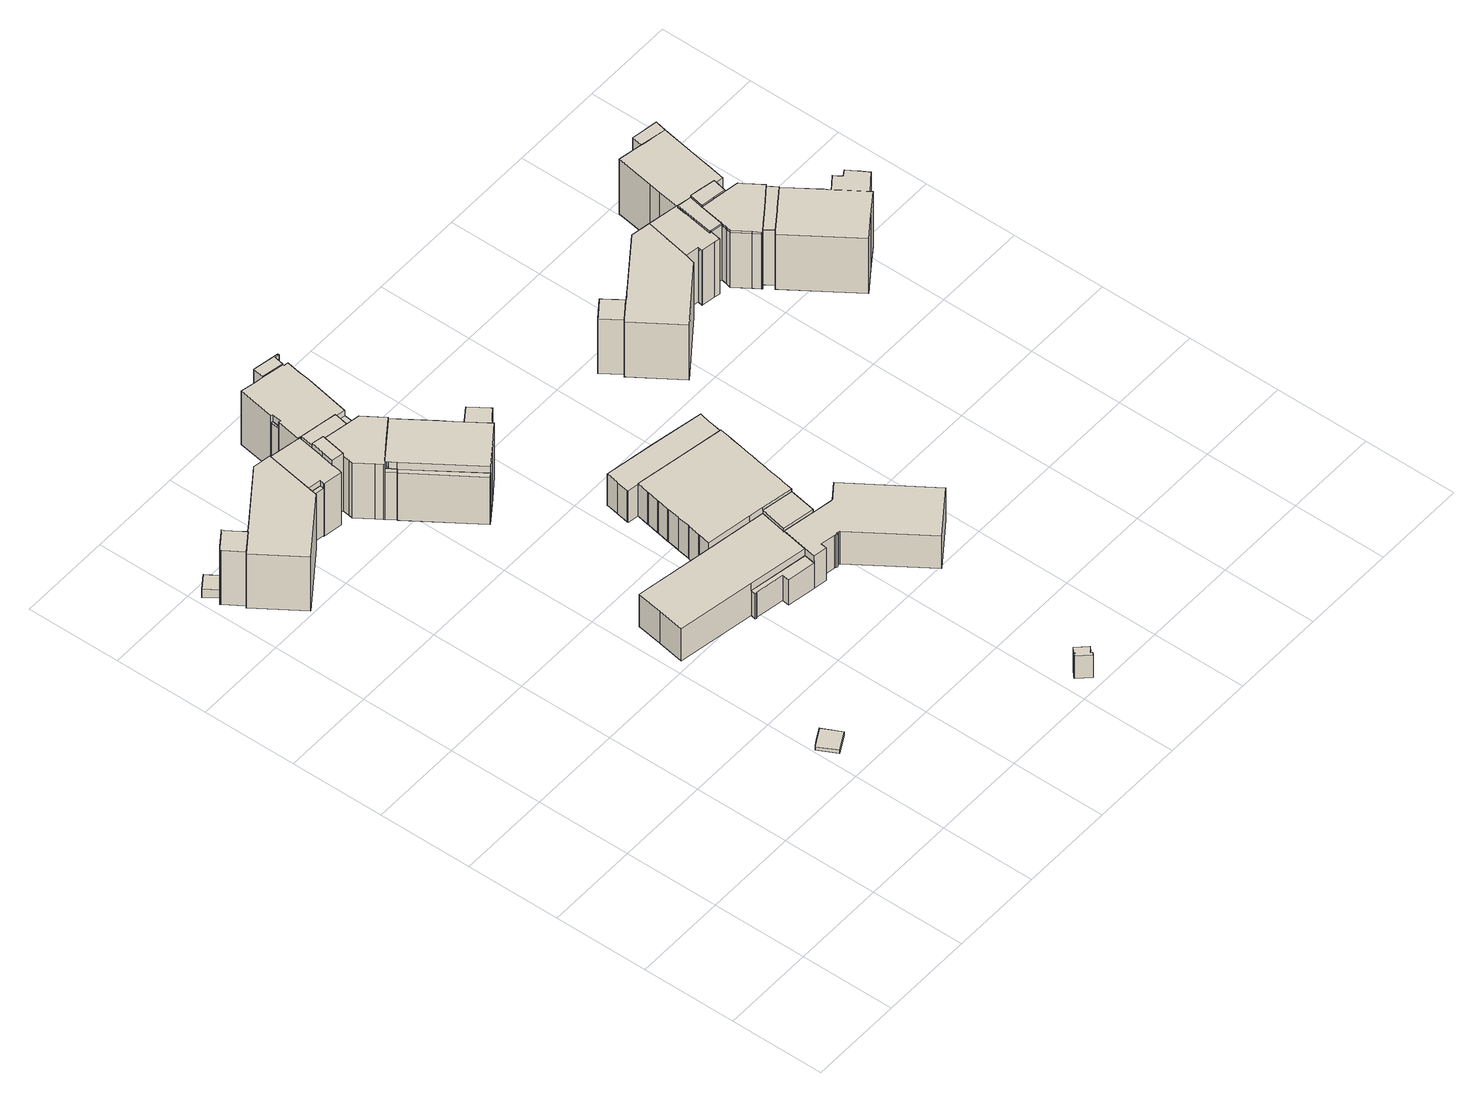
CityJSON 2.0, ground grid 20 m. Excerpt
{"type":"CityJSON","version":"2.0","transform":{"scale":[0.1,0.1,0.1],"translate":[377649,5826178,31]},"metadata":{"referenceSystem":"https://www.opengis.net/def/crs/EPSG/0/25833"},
"CityObjects":{
"building1":{"type":"Building","attributes":{"Gemeindeschluessel":"11000005","BezugspunktDach":"2200","function":"31001_2512","measuredHeight":0.909,"storeysAboveGround":1},"address":[{"country":"Germany","locality":"Berlin","thoroughfareNumber":"26 (59)","thoroughfareName":"Schönwalder Allee"}],"geometry":[{"type":"Solid","lod":"1","boundaries":[[[[0,1,2,3,4,5]],[[6,7,8,9,10,11]],[[6,11,5,4]],[[7,6,4,3]],[[8,7,3,2]],[[9,8,2,1]],[[10,9,1,0]],[[11,10,0,5]]]]}]},
"building2":{"type":"Building","attributes":{"name":"Barbara-von- Haeften-Haus","Gemeindeschluessel":"11000005","function":"31001_3040"},"address":[{"country":"Germany","locality":"Berlin","thoroughfareNumber":"26 (112)","thoroughfareName":"Schönwalder Allee"}],"children":["building2-1","building2-2","building2-3","building2-4","building2-5","building2-6","building2-7","building2-8","building2-9","building2-10","building2-11","building2-12","building2-13","building2-14","building2-15","building2-16","building2-17"]},
"building2-1":{"type":"BuildingPart","attributes":{"BezugspunktDach":"2200","measuredHeight":14.08,"storeysAboveGround":4},"parents":["building2"],"geometry":[{"type":"MultiSurface","lod":"1","boundaries":[[[12,13,14,15,16,17,18,19,20,21,22,23]],[[24,25,26,27,28,29,30,31,32,33,34,35]],[[24,35,23,22]],[[26,25,21,20]],[[27,26,20,19]],[[28,27,19,18]],[[29,28,18,17]],[[36,37,38,29,17,16]],[[39,40,41,16,15]],[[31,30,42,43]],[[32,31,15,14]],[[33,32,14,13]],[[34,33,13,12]],[[35,34,12,23]],[[24,22,21,25,44]],[[30,45,37,36]],[[45,29,38,37]],[[43,42,41,40,39]]]}]},
"building2-2":{"type":"BuildingPart","attributes":{"BezugspunktDach":"2200","measuredHeight":12.23,"storeysAboveGround":4},"parents":["building2"],"geometry":[{"type":"Solid","lod":"1","boundaries":[[[[46,47,48,49,50]],[[51,52,53,54,55]],[[53,52,48,47]],[[54,53,47,46]],[[55,54,46,50]],[[51,55,50,49]],[[49,48,52,51]]]]}]},
"building2-3":{"type":"BuildingPart","attributes":{"BezugspunktDach":"2200","measuredHeight":15.98,"storeysAboveGround":4},"parents":["building2"],"geometry":[{"type":"MultiSurface","lod":"1","boundaries":[[[56,57,58,59,60,61,62,63,64,65,66]],[[67,68,69,70,71,72,73,74,52,51,75]],[[69,68,64,63]],[[70,69,63,62]],[[71,70,62,61]],[[72,71,61,60]],[[73,72,60,59]],[[74,73,59,58]],[[52,74,58,57]],[[51,49,48,57,56]],[[67,75,66,65]],[[68,67,65,64,76]],[[48,49,51,52]],[[51,77,78,75]]]}]},
"building2-4":{"type":"BuildingPart","attributes":{"BezugspunktDach":"2200","measuredHeight":14.41,"storeysAboveGround":4},"parents":["building2"],"geometry":[{"type":"MultiSurface","lod":"1","boundaries":[[[79,80,81,82,83,84,85,86,87,88,89]],[[90,91,92,93,94,68,75,95,96,97,98]],[[90,98,89,88]],[[91,90,88,87]],[[94,93,85,84]],[[68,94,84,83]],[[66,65,64,68,83,82]],[[99,100,78,75,82,81]],[[96,95,81,80]],[[97,96,80,79]],[[98,97,79,89]],[[101,102,86,92,103]],[[91,87,102,101]],[[104,93,105,106,85]],[[107,92,86,106,105]],[[75,108,67,65,66]],[[67,109,68,64,65]],[[95,75,78,100,99]]]}]},
"building2-5":{"type":"BuildingPart","attributes":{"BezugspunktDach":"2200","measuredHeight":15.87,"storeysAboveGround":4},"parents":["building2"],"geometry":[{"type":"MultiSurface","lod":"1","boundaries":[[[110,111,112,113,114,115]],[[116,117,92,101,91,118]],[[119,120,115,114]],[[121,122,119,116,114,113]],[[86,123,113,112]],[[102,86,112,111]],[[91,101,111,110],[91,87,102,101]],[[118,91,110,115]],[[116,118,120,119]],[[117,124,122,121]],[[124,125,116,119,122]],[[92,117,123,86]],[[101,92,86,102]],[[102,87,91,101]]]}]},
"building2-6":{"type":"BuildingPart","attributes":{"BezugspunktDach":"2200","measuredHeight":15.93,"storeysAboveGround":4},"parents":["building2"],"geometry":[{"type":"MultiSurface","lod":"1","boundaries":[[[106,85,126,127,128,123]],[[129,130,131,93,105,117]],[[132,121,117,123,128]],[[133,134,129,128,127]],[[135,136,137,138,130,127,126]],[[93,131,126,85]],[[86,106,105,106,86,92]],[[129,117,121,132]],[[130,129,134,133]],[[131,138,137,136,135]],[[105,93,85,106]],[[139,117,92,86,123]]]}]},
"building2-7":{"type":"BuildingPart","attributes":{"BezugspunktDach":"2200","measuredHeight":15.96,"storeysAboveGround":4},"parents":["building2"],"geometry":[{"type":"MultiSurface","lod":"1","boundaries":[[[140,134,136,135,141,142,143,144,145,146,147,148,149,150,151,152,153,154,155,156,157,158]],[[159,160,161,162,163,164,165,166,167,168,169,170,171,172,173,174,175,131,137,129,176,177]],[[159,177,158,157]],[[160,159,157,156]],[[178,179,156,155]],[[161,160,180,181]],[[162,161,155,154],[181,182,183,178]],[[163,162,184,182,185,186,183,154,153]],[[164,163,153,152]],[[165,164,152,151]],[[166,165,151,150]],[[167,166,150,149]],[[170,169,187,188,189,190,147,146]],[[191,189,146,145]],[[171,170,188,192]],[[172,171,145,144]],[[173,172,144,143]],[[174,173,143,142]],[[175,174,142,141]],[[131,175,141,135]],[[176,193,132,134,140]],[[194,193,176,140,158]],[[181,180,179,178]],[[183,182,181,178]],[[183,186,185,182,184]],[[168,167,149,148]],[[147,169,168,148]],[[190,189,188,187]],[[192,188,189,191]],[[137,131,135,136]],[[195,130,133,134,129]],[[137,136,133,196,130]],[[129,132,193,176]],[[177,176,193,194]]]}]},
"building2-8":{"type":"BuildingPart","attributes":{"BezugspunktDach":"2200","measuredHeight":16.17,"storeysAboveGround":4},"parents":["building2"],"geometry":[{"type":"MultiSurface","lod":"1","boundaries":[[[197,198,199,200,201,202,203,204]],[[205,206,207,208,209,210,169,167]],[[205,167,204,203]],[[206,205,203,202]],[[207,206,202,201]],[[208,207,201,200]],[[209,208,200,199]],[[211,212,199,198]],[[210,209,213,214,215]],[[169,210,215,187,190,211,198,197]],[[167,149,148,147,197,204]],[[215,214,213,212,211]],[[211,190,187,215]],[[168,148,149,167]],[[168,169,147,148]]]}]},
"building2-9":{"type":"BuildingPart","attributes":{"BezugspunktDach":"2200","measuredHeight":15.86,"storeysAboveGround":4},"parents":["building2"],"geometry":[{"type":"MultiSurface","lod":"1","boundaries":[[[216,217,218,219,220,120,122,193,194,38,37,36]],[[45,29,177,176,124,118,221,222,223,224,225,30]],[[177,29,38,194]],[[221,118,120,220]],[[222,221,220,219]],[[223,222,219,218]],[[224,223,218,217]],[[226,227,228,229,225,224,217,216]],[[40,226,229,42,30,225,216,36]],[[45,30,36,37]],[[29,45,37,38]],[[176,177,194,193,230]],[[124,117,121,122]],[[129,132,121,117]],[[176,193,132,129]],[[118,116,119,120]],[[124,122,119,116]],[[229,228,227,226]],[[42,229,226,40]]]}]},
"building2-10":{"type":"BuildingPart","attributes":{"BezugspunktDach":"2200","measuredHeight":13.49,"storeysAboveGround":4},"parents":["building2"],"geometry":[{"type":"MultiSurface","lod":"1","boundaries":[[[231,232,233,234,235,236,237,238,239]],[[71,240,241,242,243,244,245,72,246]],[[71,246,239,238]],[[240,71,238,237]],[[241,240,237,236]],[[242,241,236,235]],[[247,248,249,250,243,242,235,234]],[[244,243,234,233],[251,252,247,250]],[[245,244,233,232]],[[72,245,232,231]],[[246,72,231,239]],[[250,249,248,247]],[[247,252,251,250]]]}]},
"building2-11":{"type":"BuildingPart","attributes":{"BezugspunktDach":"2200","measuredHeight":14.08,"storeysAboveGround":4},"parents":["building2"],"geometry":[{"type":"MultiSurface","lod":"1","boundaries":[[[253,22,21,20,254,255,256,257,258,259]],[[260,261,262,263,264,26,25,24,265,266]],[[260,266,259,258]],[[261,260,267,268,269,270,258,257]],[[262,261,257,256]],[[263,262,256,255]],[[264,263,255,254]],[[26,264,254,20]],[[25,26,20,21]],[[265,24,22,253]],[[266,265,253,259]],[[270,269,268,267]],[[25,21,22,24,271]]]}]},
"building2-12":{"type":"BuildingPart","attributes":{"BezugspunktDach":"2200","measuredHeight":2.18,"storeysAboveGround":4},"parents":["building2"],"geometry":[{"type":"Solid","lod":"1","boundaries":[[[[270,269,272,273]],[[274,268,267,275]],[[274,275,273,272]],[[268,274,272,269]],[[275,267,270,273]],[[268,269,270,267]]]]}]},
"building2-13":{"type":"BuildingPart","attributes":{"BezugspunktDach":"2200","measuredHeight":12.37,"storeysAboveGround":4},"parents":["building2"],"geometry":[{"type":"Solid","lod":"1","boundaries":[[[[227,226,40,39]],[[42,229,228,43]],[[43,228,227,39]],[[42,43,39,40]],[[229,42,40,226]],[[228,229,226,227]]]]}]},
"building2-14":{"type":"BuildingPart","attributes":{"BezugspunktDach":"2200","measuredHeight":11.37,"storeysAboveGround":4},"parents":["building2"],"geometry":[{"type":"MultiSurface","lod":"1","boundaries":[[[191,212,211,189]],[[215,214,192,188]],[[192,214,212,191]],[[188,189,190,187]],[[187,190,211,215]],[[214,215,276,211,212,277]],[[188,192,278,191,189]]]}]},
"building2-15":{"type":"BuildingPart","attributes":{"BezugspunktDach":"2200","measuredHeight":12.39,"storeysAboveGround":4},"parents":["building2"],"geometry":[{"type":"MultiSurface","lod":"1","boundaries":[[[279,77,78,100]],[[75,51,55,95]],[[75,95,100,95,75,78]],[[50,49,77,279]],[[95,55,279,100]],[[51,75,78,77]],[[55,51,49,50]]]}]},
"building2-16":{"type":"BuildingPart","attributes":{"BezugspunktDach":"2200","measuredHeight":11.41,"storeysAboveGround":4},"parents":["building2"],"geometry":[{"type":"Solid","lod":"1","boundaries":[[[[178,183,186,179]],[[185,182,181,180]],[[185,180,179,186]],[[185,186,183,182]],[[181,182,183,178]],[[180,181,178,179]]]]}]},
"building2-17":{"type":"BuildingPart","attributes":{"BezugspunktDach":"2200","measuredHeight":1.9,"storeysAboveGround":4},"parents":["building2"],"geometry":[{"type":"MultiSurface","lod":"1","boundaries":[[[252,280,281,248]],[[282,283,251,249]],[[282,249,248,281]],[[283,282,281,280]],[[251,283,280,252]],[[249,250,247,248]],[[251,252,247,250]]]}]},
"building3":{"type":"Building","attributes":{"Gemeindeschluessel":"11000005","BezugspunktDach":"2200","function":"51009_1610","measuredHeight":12.72,"storeysAboveGround":0},"address":[{"country":"Germany","locality":"Berlin"}],"geometry":[{"type":"Solid","lod":"1","boundaries":[[[[284,285,286,287,288]],[[289,290,291,292,293]],[[289,293,288,287]],[[290,289,287,286]],[[291,290,286,285]],[[292,291,285,284]],[[293,292,284,288]]]]}]},
"building4":{"type":"Building","attributes":{"Gemeindeschluessel":"11000005","BezugspunktDach":"2200","function":"51009_1610","measuredHeight":5.89,"storeysAboveGround":0},"address":[{"country":"Germany","locality":"Berlin"}],"geometry":[{"type":"Solid","lod":"1","boundaries":[[[[294,295,296,297,298,299,300,301,302,303,304,305]],[[306,307,308,309,310,311,312,313,314,315,316,317]],[[306,317,305,304]],[[307,306,304,303]],[[308,307,303,302]],[[309,308,302,301]],[[310,309,301,300]],[[311,310,300,299]],[[312,311,299,298]],[[313,312,298,297]],[[314,313,297,296]],[[315,314,296,295]],[[316,315,295,294]],[[317,316,294,305]]]]}]},
"building5":{"type":"Building","attributes":{"name":"Albert-Schweitzer-Haus","Gemeindeschluessel":"11000005","function":"31001_3040"},"address":[{"country":"Germany","locality":"Berlin","thoroughfareNumber":"26 (124)","thoroughfareName":"Schönwalder Allee"}],"children":["building5-1","building5-2","building5-3"]},
"building5-1":{"type":"BuildingPart","attributes":{"BezugspunktDach":"2200","measuredHeight":10.13,"storeysAboveGround":2},"parents":["building5"],"geometry":[{"type":"MultiSurface","lod":"1","boundaries":[[[318,319,320,321,322,323,324,325,326,327]],[[328,329,330,331,332,333,334,335,336,337]],[[328,337,327,326]],[[329,328,326,325]],[[330,329,325,324]],[[331,330,324,323]],[[332,331,323,322]],[[333,332,322,321]],[[334,333,321,320]],[[338,339,319,318]],[[337,336,318,327]],[[335,334,320,319]],[[336,335,339,338]]]}]},
"building5-2":{"type":"BuildingPart","attributes":{"BezugspunktDach":"2200","measuredHeight":6.6,"storeysAboveGround":2},"parents":["building5"],"geometry":[{"type":"MultiSurface","lod":"1","boundaries":[[[340,341,342,343,344,339,338,345]],[[336,335,346,347,348,349,350,351]],[[336,351,345,338]],[[347,346,344,343]],[[348,347,343,342]],[[349,348,342,341]],[[350,349,341,340]],[[351,350,340,345]],[[352,335,336,338,339]],[[346,335,339,344]]]}]},
"building5-3":{"type":"BuildingPart","attributes":{"BezugspunktDach":"2200","measuredHeight":8.45,"storeysAboveGround":2},"parents":["building5"],"geometry":[{"type":"MultiSurface","lod":"1","boundaries":[[[353,354,355,356,357,358,359,360,361,362,363,364,365,366,367,368]],[[334,369,370,371,372,373,374,375,376,377,378,379,380,381,382,346]],[[320,319,339,344,368,367]],[[369,334,367,366]],[[370,369,366,365]],[[371,370,365,364]],[[372,371,364,363]],[[373,372,363,362]],[[374,373,362,361]],[[375,374,361,360]],[[376,375,360,359]],[[377,376,359,358]],[[378,377,358,357]],[[379,378,357,356]],[[380,379,356,355]],[[381,380,355,354]],[[382,381,354,353]],[[346,382,353,368]],[[334,335,319,320]],[[335,383,346,344,339]]]}]},
"building6":{"type":"Building","attributes":{"Gemeindeschluessel":"11000005","function":"31001_3211"},"address":[{"country":"Germany","locality":"Berlin","thoroughfareNumber":"26 (123)","thoroughfareName":"Schönwalder Allee"}],"children":["building6-1","building6-2","building6-3"]},
"building6-1":{"type":"BuildingPart","attributes":{"BezugspunktDach":"2200","measuredHeight":11.16,"storeysAboveGround":1},"parents":["building6"],"geometry":[{"type":"MultiSurface","lod":"1","boundaries":[[[384,385,386,387,388,389,390,391,392,393,394,395,396,397,398,399,400,401,402,403,404,405,406,407,408,409,410,411,412,413,414]],[[415,416,417,418,419,420,421,422,423,424,425,426,427,428,429,430,431,432,433,434,435,436,437,438,439,440,441,442,443,444,445]],[[415,445,414,413]],[[416,415,413,412]],[[417,416,412,411]],[[418,417,411,410]],[[419,418,410,409]],[[420,419,409,408]],[[421,420,408,407]],[[422,421,407,406]],[[423,422,406,405]],[[424,423,405,404]],[[425,424,404,403]],[[426,425,403,402]],[[427,426,402,401]],[[446,447,448,447,449,401,400]],[[429,450,446,428,400,399]],[[430,429,399,398]],[[431,430,398,397]],[[432,431,397,396]],[[433,432,396,395]],[[434,433,395,394]],[[435,434,394,393]],[[436,435,393,392]],[[437,436,392,391]],[[438,437,391,390]],[[439,438,390,389]],[[440,439,389,388]],[[441,440,388,387]],[[442,441,387,386]],[[451,452,386,385]],[[444,443,385,384]],[[445,444,384,414]],[[428,448,447,446]],[[427,449,447,448]],[[428,446,450,429]],[[443,442,452,451]]]}]},
"building6-2":{"type":"BuildingPart","attributes":{"BezugspunktDach":"2200","measuredHeight":11.16,"storeysAboveGround":1},"parents":["building6"],"geometry":[{"type":"MultiSurface","lod":"1","boundaries":[[[449,447,450,453,454,455,456,457,458,459,460,461,462,463]],[[464,465,466,467,468,469,470,471,472,473,429,448,427,474]],[[464,474,463,462]],[[465,464,462,461]],[[466,465,461,460]],[[467,466,460,459]],[[468,467,459,458]],[[469,468,458,457]],[[470,469,457,456]],[[471,470,456,455]],[[472,471,455,454]],[[473,472,454,453]],[[429,473,453,450]],[[474,427,449,463]],[[448,475,428,446,447]],[[429,450,446,428]],[[448,447,449,427]]]}]},
"building6-3":{"type":"BuildingPart","attributes":{"BezugspunktDach":"2200","measuredHeight":9.61,"storeysAboveGround":1},"parents":["building6"],"geometry":[{"type":"MultiSurface","lod":"1","boundaries":[[[476,452,451,477]],[[443,442,478,479]],[[443,479,477,451]],[[478,442,452,476]],[[479,478,476,477]],[[480,442,443,451,452]]]}]},
"building7":{"type":"Building","attributes":{"name":"Johann-Sebastian-Bach-Haus","Gemeindeschluessel":"11000005","function":"31001_3040"},"address":[{"country":"Germany","locality":"Berlin","thoroughfareNumber":"26 (111)","thoroughfareName":"Schönwalder Allee"}],"children":["building7-1","building7-2","building7-3","building7-4","building7-5","building7-6","building7-7","building7-8","building7-9","building7-10","building7-11","building7-12"]},
"building7-1":{"type":"BuildingPart","attributes":{"BezugspunktDach":"2200","measuredHeight":14.32,"storeysAboveGround":4},"parents":["building7"],"geometry":[{"type":"MultiSurface","lod":"1","boundaries":[[[481,482,483,484,485,486,487,488,489,490,491,492,493,494,495,496,497,498,499,500,501,502,503,504,505,506,507,508,509,510,511,512],[513,514,487]],[[515,516,517,518,519,520,521,522,523,524,525,526,527,528,529,530]],[[531,532,533,534,535,536,537,512,538,510,539,540,541,542,543,521,544,520]],[[545,546,547,548,549,550,551,552,553,554,555,556,543,539,557,508]],[[558,559,560,561,562,563,564,565,566,567,568,569,570,571,572,573,574,575,576,577,578,579,580,581,582,583,584,585,586,587,588,589],[590,591,582]],[[592,593,594,595,596,597,598,599,600,601,602,603,604,605,606,607]],[[608,600,609,610,611,612,613,559,614,589,615,616,617,618,619,620,621,601]],[[622,613,609,623,624,625,626,627,628,629,630,631,632,633,634,561]],[[635,636,622,636,637,510,509]],[[638,635,560,509,508]],[[562,561,508,507]],[[563,562,507,506]],[[564,563,506,505]],[[565,564,505,504]],[[566,565,504,503]],[[567,566,503,502]],[[568,567,502,501]],[[569,568,501,500]],[[570,569,500,499]],[[571,570,499,498]],[[572,571,498,497]],[[573,572,497,496]],[[574,573,496,495]],[[575,574,495,494]],[[576,575,494,493]],[[577,576,493,492]],[[578,577,492,491]],[[579,578,491,490]],[[580,579,490,489]],[[581,580,489,488]],[[582,581,488,487]],[[583,582,487,486]],[[584,583,486,485]],[[585,584,485,484]],[[586,585,484,483]],[[587,586,483,482]],[[588,587,482,481]],[[589,588,481,512]],[[592,607,530,529]],[[593,592,529,528]],[[594,593,528,527]],[[595,594,527,526]],[[596,595,526,525]],[[597,596,525,524]],[[598,597,524,523]],[[599,598,523,522]],[[600,599,522,521]],[[639,544,521]],[[601,640,608]],[[602,601,520,519]],[[603,602,519,518]],[[604,603,518,517]],[[605,604,517,516]],[[606,605,516,515]],[[607,606,515,530]],[[641,642,520,544]],[[600,643,521]],[[608,544,641,608,644]],[[609,600,521,543]],[[645,646,543,539,613]],[[647,540,539,542,648]],[[559,637,645,539,510]],[[615,589,512,537]],[[616,615,537,536]],[[617,616,536,535]],[[618,617,535,534]],[[619,618,534,533]],[[620,619,533,532]],[[621,620,532,531]],[[601,621,531,520]],[[649,650,613,539,543]],[[623,609,543,556]],[[624,623,556,555]],[[625,624,555,554]],[[626,625,554,553]],[[627,626,553,552]],[[628,627,552,551]],[[629,628,551,550]],[[630,629,550,549]],[[631,630,549,548]],[[632,631,548,547]],[[633,632,547,546]],[[634,633,546,545]],[[561,634,545,508]],[[559,651,652,653]],[[654,561,638]],[[655,656,561]],[[514,657,514,590]],[[514,513,591,513,514,590]],[[608,640,600,608,641]],[[539,650,613,658,659,613,539,542]],[[660,613,650,649,609,661,646,645,613]],[[611,662,663,541,540,647,612,540,541]],[[540,647,648,542]],[[612,664,611,612,647]],[[613,658,610,648,650]],[[612,610,648,610]],[[665,666,613]],[[622,636,635,509,557]],[[667,668,669]],[[635,638,670,508,509,560]],[[557,510,671,637,636]],[[613,559,510,539],[613,665,645,637,559]],[[672,660,609]]]}]},
"building7-2":{"type":"BuildingPart","attributes":{"BezugspunktDach":"2200","measuredHeight":16.35,"storeysAboveGround":4},"parents":["building7"],"geometry":[{"type":"MultiSurface","lod":"1","boundaries":[[[489,490,491,492,493,673,501,502,503,514,487,488]],[[582,590,566,567,568,674,576,577,578,579,580,581]],[[582,581,488,487]],[[487,675,487,514]],[[567,566,503,502]],[[568,567,502,501]],[[676,677,678,679,674,568,501,673]],[[576,674,673,493]],[[577,576,493,492]],[[578,577,492,491]],[[579,578,491,490]],[[580,579,490,489]],[[581,580,489,488]],[[590,582,675,487,514]],[[590,514,513,591]],[[566,680,681,503]],[[513,514,681,682,680,591]],[[679,678,677,676]]]}]},
"building7-3":{"type":"BuildingPart","attributes":{"BezugspunktDach":"2200","measuredHeight":16.36,"storeysAboveGround":4},"parents":["building7"],"geometry":[{"type":"MultiSurface","lod":"1","boundaries":[[[683,684,685,686,687,688]],[[689,565,566,680,582,583]],[[566,565,686,685]],[[681,503,685,684]],[[487,514,681,680,591,680,684,683]],[[583,582,683,688]],[[689,583,688,687]],[[686,565,689,687]],[[680,690,566,691,503,681]],[[692,582,590,514,487]],[[590,591,513,514]],[[513,591,680,681,514]]]}]},
"building7-4":{"type":"BuildingPart","attributes":{"BezugspunktDach":"2200","measuredHeight":14.81,"storeysAboveGround":4},"parents":["building7"],"geometry":[{"type":"MultiSurface","lod":"1","boundaries":[[[693,694,695,696,697,698,699,700,701,702,703,704]],[[588,589,558,562,563,564,565,583,584,585,586,587]],[[588,587,704,703]],[[589,588,703,702]],[[511,538,705,706,512,702,701]],[[563,562,700,699]],[[564,563,699,698]],[[565,564,698,697]],[[583,688,687,689,687,686,697,696]],[[584,583,696,695]],[[585,584,695,694]],[[586,585,694,693]],[[587,586,693,704]],[[558,614,538,511]],[[614,589,512,538]],[[707,512,706,705,538]],[[562,708,709,710,700]],[[701,710,711,709,558]],[[712,689,687,688,583]],[[565,686,687,689]]]}]},
"building7-5":{"type":"BuildingPart","attributes":{"BezugspunktDach":"2200","measuredHeight":16.09,"storeysAboveGround":4},"parents":["building7"],"geometry":[{"type":"MultiSurface","lod":"1","boundaries":[[[713,714,715,716,717,718]],[[559,560,561,562,709,558]],[[510,511,558,718,717]],[[509,557,510,717,716]],[[508,509,560,716,715]],[[562,561,715,714]],[[710,700,562,714,713]],[[701,710,709,713,718]],[[559,558,511,510]],[[560,622,557,509]],[[559,510,557,622]],[[670,561,560,509,508]],[[709,562,700,710]],[[558,719,709,710,701]]]}]},
"building7-6":{"type":"BuildingPart","attributes":{"BezugspunktDach":"2200","measuredHeight":16.36,"storeysAboveGround":4},"parents":["building7"],"geometry":[{"type":"MultiSurface","lod":"1","boundaries":[[[720,706,705,721,722,723,724]],[[612,613,559,614,589,615,611]],[[540,541,724,723]],[[539,542,540,723,722]],[[559,510,539,722,721]],[[559,721,510]],[[589,512,706]],[[615,589,706,720]],[[663,725,615,720,724]],[[612,611,726,541,540]],[[613,610,542,539]],[[612,540,542,610]],[[613,727,539,510,559]],[[614,558,511,538]],[[558,559,510,511]],[[538,511,728,705]],[[510,721,728,511]],[[729,614,538,512,589]],[[538,705,706,512]],[[611,615,725,663]]]}]},
"building7-7":{"type":"BuildingPart","attributes":{"BezugspunktDach":"2200","measuredHeight":16.29,"storeysAboveGround":4},"parents":["building7"],"geometry":[{"type":"MultiSurface","lod":"1","boundaries":[[[636,638,730,731,732,733,734,735,736,737,738,739,740,646,645]],[[609,623,624,625,626,627,741,630,631,632,633,634,561,622,613]],[[623,609,646,740]],[[624,623,740,739]],[[625,624,739,738]],[[626,625,738,737]],[[627,626,737,736]],[[741,627,736,735]],[[631,630,734,733]],[[632,631,733,732]],[[633,632,732,731]],[[634,633,731,730]],[[561,634,730,638]],[[742,559,743]],[[609,613,645,646]],[[741,735,734,630,744]],[[622,560,635,636]],[[561,670,638,635,745,560]],[[622,636,637,559,742]],[[743,559,746,637,645,613]]]}]},
"building7-8":{"type":"BuildingPart","attributes":{"BezugspunktDach":"2200","measuredHeight":16.32,"storeysAboveGround":4},"parents":["building7"],"geometry":[{"type":"MultiSurface","lod":"1","boundaries":[[[747,748,749,750,751,752,725,663,648,649,643,641,642]],[[608,600,609,610,611,615,616,617,618,619,620,621,601]],[[609,600,643,649]],[[616,615,725,752]],[[617,616,752,751]],[[618,617,751,750]],[[619,618,750,749]],[[620,619,749,748]],[[621,620,748,747]],[[601,621,747,642]],[[608,601,642,641]],[[608,641,643,600]],[[610,613,650,648]],[[609,753,649,650,613]],[[611,612,647,663]],[[610,648,647,612]],[[615,611,663,725,754]]]}]},
"building7-9":{"type":"BuildingPart","attributes":{"BezugspunktDach":"2200","measuredHeight":16.5,"storeysAboveGround":4},"parents":["building7"],"geometry":[{"type":"MultiSurface","lod":"1","boundaries":[[[549,550,551,552]],[[628,629,630,627]],[[628,627,552,551]],[[629,628,551,550]],[[630,629,550,549]],[[736,735,741,630,549,552],[741,735,734,630]],[[737,626,627,736]],[[741,735,736,627]],[[735,741,630,734]]]}]},
"building7-10":{"type":"BuildingPart","attributes":{"BezugspunktDach":"2200","measuredHeight":13.9,"storeysAboveGround":4},"parents":["building7"],"geometry":[{"type":"MultiSurface","lod":"1","boundaries":[[[755,756,757,758,759,760,761,762]],[[674,571,572,573,574,575,576,763]],[[674,763,762,761]],[[764,676,761,760]],[[571,674,679,765,766]],[[572,571,760,759]],[[573,572,759,758]],[[574,573,758,757]],[[575,574,757,756]],[[576,575,756,755]],[[763,576,755,762]],[[766,765,679,676,764]]]}]},
"building7-11":{"type":"BuildingPart","attributes":{"BezugspunktDach":"2200","measuredHeight":14.32,"storeysAboveGround":4},"parents":["building7"],"geometry":[{"type":"Solid","lod":"1","boundaries":[[[[515,526,527,528,529,530]],[[592,593,594,595,606,607]],[[592,607,530,529]],[[593,592,529,528]],[[594,593,528,527]],[[595,594,527,526]],[[606,595,526,515]],[[607,606,515,530]]]]}]},
"building7-12":{"type":"BuildingPart","attributes":{"BezugspunktDach":"2200","measuredHeight":10.89,"storeysAboveGround":4},"parents":["building7"],"geometry":[{"type":"MultiSurface","lod":"1","boundaries":[[[676,764,767,768,677]],[[769,770,765,679,678]],[[769,678,677,768]],[[770,769,768,767]],[[765,770,767,764]],[[771,679,765,772,764,676]],[[678,679,676,677]]]}]}
},
"vertices":[
[415,249,33],[455,270,33],[434,310,33],[408,296,33],[396,289,33],[394,288,33],[396,289,24],[408,296,24],[434,310,24],[455,270,24],[415,249,24],[394,288,24],
[107,1205,153],[231,1292,153],[232,1298,153],[233,1305,153],[235,1314,153],[253,1415,153],[214,1421,153],[100,1341,153],[85,1331,153],[85,1330,153],[45,1302,153],[41,1299,153],[45,1302,12],[85,1330,12],[85,1331,12],[100,1341,12],[214,1421,12],[253,1415,12],[235,1314,12],[233,1305,12],[232,1298,12],[231,1292,12],[107,1205,12],[41,1299,12],[235,1314,150],[244,1364,150],[253,1415,150],[233,1305,137],[235,1314,137],[235,1314,76],[235,1314,14],[233,1305,14],[82,1329,12],[244,1364,12],
[375,1222,135],[470,1087,135],[478,1093,135],[382,1228,135],[375,1223,135],[382,1228,12],[478,1093,12],[470,1087,12],[375,1222,12],[375,1223,12],
[382,1228,153],[478,1093,153],[521,1123,153],[564,1153,153],[561,1157,153],[532,1198,153],[521,1213,153],[507,1234,153],[455,1307,153],[412,1277,153],[369,1247,153],[412,1277,12],[455,1307,12],[507,1234,12],[521,1213,12],[532,1198,12],[561,1157,12],[564,1153,12],[521,1123,12],[369,1247,12],[455,1307,55],[382,1228,136],[369,1247,136],
[352,1255,156],[361,1242,156],[362,1241,156],[369,1247,156],[455,1307,156],[425,1350,156],[396,1355,156],[342,1365,156],[332,1311,156],[330,1296,156],[329,1288,156],[330,1296,12],[332,1311,12],[342,1365,12],[396,1355,12],[425,1350,12],[362,1241,12],[361,1242,12],[352,1255,12],[329,1288,12],[362,1241,76],[362,1241,136],[337,1338,12],[337,1338,156],[342,1364,12],[396,1355,60],[357,1362,12],[357,1362,156],[345,1365,12],[372,1249,12],[415,1279,12],
[332,1311,162],[337,1338,162],[342,1365,162],[317,1370,162],[312,1343,162],[307,1316,162],[312,1343,12],[317,1370,12],[307,1316,12],[312,1343,150],[307,1316,150],[317,1370,150],[314,1352,150],[317,1370,156],[314,1352,12],[313,1347,12],
[402,1385,156],[362,1392,156],[322,1399,156],[322,1399,12],[362,1392,12],[402,1385,12],[322,1399,150],[362,1392,151],[322,1399,151],[402,1385,151],[372,1390,151],[372,1390,12],[374,1390,12],[317,1370,112],
[323,1403,151],[423,1381,151],[442,1478,151],[445,1503,151],[450,1531,151],[450,1532,151],[441,1533,151],[441,1536,151],[400,1544,151],[395,1545,151],[379,1547,151],[345,1554,151],[332,1476,151],[331,1475,151],[335,1474,151],[332,1454,151],[328,1455,151],[328,1454,151],[319,1403,151],[328,1454,12],[328,1455,12],[332,1454,12],[335,1474,12],[331,1475,12],[332,1476,12],[345,1554,12],[379,1547,12],[395,1545,12],[400,1544,12],[441,1536,12],[441,1533,12],[450,1532,12],[450,1531,12],[445,1503,12],[442,1478,12],[423,1381,12],[323,1403,12],[319,1403,12],[332,1454,134],[328,1455,134],[328,1455,20],[332,1454,20],[335,1474,20],[335,1474,134],[335,1474,65],[331,1475,20],[331,1475,134],[441,1536,20],[441,1533,20],[441,1533,133],[441,1536,133],[450,1532,133],[450,1532,20],[323,1403,150],[319,1403,150],[360,1392,12],[362,1392,108],
[441,1536,153],[445,1556,153],[454,1555,153],[454,1556,153],[454,1558,153],[400,1568,153],[399,1568,153],[395,1545,153],[399,1568,12],[400,1568,12],[454,1558,12],[454,1556,12],[454,1555,12],[445,1556,12],[445,1556,133],[454,1555,133],[454,1555,105],[454,1555,20],[445,1556,20],
[264,1309,150],[263,1300,150],[264,1299,150],[303,1293,150],[305,1300,150],[305,1300,12],[303,1293,12],[264,1299,12],[263,1300,12],[264,1309,12],[264,1309,137],[263,1300,137],[263,1300,14],[264,1309,14],[323,1403,81],
[561,1157,141],[599,1185,141],[597,1189,141],[586,1205,141],[579,1213,141],[571,1224,141],[543,1205,141],[532,1198,141],[532,1167,141],[543,1205,12],[571,1224,12],[579,1213,12],[586,1205,12],[597,1189,12],[599,1185,12],[532,1167,12],[586,1205,39],[579,1213,39],[579,1213,20],[586,1205,20],[597,1189,20],[597,1189,39],
[20,1339,153],[77,1342,153],[61,1366,153],[58,1370,153],[55,1367,153],[26,1347,153],[18,1341,153],[26,1347,12],[55,1367,12],[58,1370,12],[61,1366,12],[77,1342,12],[20,1339,12],[18,1341,12],[26,1347,18],[55,1367,18],[55,1367,40],[26,1347,40],[48,1304,12],
[36,1393,40],[7,1373,40],[36,1393,18],[7,1373,18],
[445,1556,76],[454,1555,106],[450,1532,70],
[375,1223,136],
[625,1209,39],[608,1233,39],[608,1233,20],[625,1209,20],
[425,1350,138],[420,1357,138],[423,1381,138],[402,1385,138],[396,1355,138],[402,1385,11],[423,1381,11],[420,1357,11],[425,1350,11],[396,1355,11],
[832,6,94],[836,10,94],[833,13,94],[835,15,94],[836,15,94],[845,23,94],[824,45,94],[815,36,94],[816,34,94],[815,33,94],[813,35,94],[809,31,94],[813,35,35],[815,33,35],[816,34,35],[815,36,35],[824,45,35],[845,23,35],[836,15,35],[835,15,35],[833,13,35],[836,10,35],[832,6,35],[809,31,35],
[589,589,93],[714,567,93],[724,622,93],[723,622,93],[724,623,93],[734,679,93],[607,700,93],[444,728,93],[435,673,93],[425,617,93],[435,673,9],[444,728,9],[607,700,9],[734,679,9],[724,623,9],[723,622,9],[724,622,9],[714,567,9],[589,589,9],[425,617,9],[589,589,75],[714,567,75],
[589,577,75],[589,579,75],[652,568,75],[650,553,75],[710,543,75],[587,578,75],[710,543,9],[650,553,9],[652,568,9],[589,579,9],[589,577,9],[587,578,9],[714,567,25],
[739,538,94],[740,551,94],[772,545,94],[775,545,94],[775,544,94],[777,543,94],[778,546,94],[783,545,94],[785,544,94],[889,396,94],[985,463,94],[871,627,94],[836,602,94],[791,610,94],[724,622,94],[710,543,94],[791,610,9],[836,602,9],[871,627,9],[985,463,9],[889,396,9],[785,544,9],[783,545,9],[778,546,9],[777,543,9],[775,544,9],[775,545,9],[772,545,9],[740,551,9],[739,538,9],[714,564,9],
[704,684,109],[734,679,109],[801,667,109],[805,691,109],[806,693,109],[810,718,109],[810,720,109],[815,746,109],[815,748,109],[820,773,109],[820,775,109],[825,800,109],[825,802,109],[829,827,109],[830,829,109],[834,854,109],[737,871,109],[641,888,109],[636,862,109],[636,860,109],[631,835,109],[631,833,109],[626,808,109],[626,806,109],[622,781,109],[621,779,109],[617,754,109],[616,752,109],[612,727,109],[612,725,109],[607,700,109],[612,725,24],[612,727,24],[616,752,24],[617,754,24],[621,779,24],[622,781,24],[626,806,24],[626,808,24],[631,833,24],[631,835,24],[636,860,24],[636,862,24],[641,888,24],[737,871,24],[834,854,24],[830,829,24],[829,827,24],[825,802,24],[825,800,24],[820,775,24],[820,773,24],[815,748,24],[815,746,24],[810,720,24],[810,718,24],[806,693,24],[805,691,24],[801,667,24],[734,679,24],[704,684,24],[607,700,24],[737,871,106],[726,873,106],[726,873,24],[641,888,106],[834,854,106],[734,679,102],[801,667,102],
[834,856,106],[839,882,106],[839,884,106],[844,908,106],[736,928,106],[627,947,106],[627,946,106],[623,921,106],[622,919,106],[618,894,106],[618,892,106],[618,894,24],[622,919,24],[623,921,24],[627,946,24],[627,947,24],[736,928,24],[844,908,24],[839,884,24],[839,882,24],[834,856,24],[618,892,24],[730,872,24],
[791,610,102],[723,622,102],[791,610,24],[723,622,24],[801,667,46],
[1189,1125,152],[1187,1115,152],[1210,1083,152],[1219,1069,152],[1220,1068,152],[1228,1074,152],[1241,1056,152],[1233,1050,152],[1234,1049,152],[1329,914,152],[1376,947,152],[1423,979,152],[1420,983,152],[1458,1011,152],[1448,1027,152],[1445,1032,152],[1432,1052,152],[1419,1044,152],[1408,1060,152],[1390,1047,152],[1380,1040,152],[1373,1051,152],[1327,1116,152],[1314,1135,152],[1290,1170,152],[1285,1177,152],[1255,1182,152],[1261,1211,152],[1234,1216,152],[1207,1221,152],[1201,1190,152],[1192,1138,152],[1283,1085,152],[1280,1083,152],[904,1130,152],[900,1127,152],[966,1032,152],[1090,1120,152],[1091,1127,152],[1095,1142,152],[1114,1241,152],[1073,1248,152],[966,1173,152],[959,1168,152],[944,1157,152],[944,1158,152],[936,1169,152],[919,1192,152],[916,1196,152],[877,1168,152],[1124,1137,152],[1122,1127,152],[1123,1127,152],[1152,1122,152],[1163,1120,152],[1165,1129,152],[1167,1142,152],[1199,1179,152],[1177,1226,152],[1170,1185,152],[1163,1143,152],[1170,1186,152],[1178,1230,152],[1105,1198,152],[1282,1208,152],[1284,1218,152],[1289,1246,152],[1293,1270,152],[1309,1361,152],[1314,1385,152],[1258,1394,152],[1254,1371,152],[1238,1374,152],[1203,1380,152],[1190,1299,152],[1185,1274,152],[1230,1217,152],[1201,1190,9],[1207,1221,9],[1234,1216,9],[1261,1211,9],[1255,1182,9],[1285,1177,9],[1290,1170,9],[1314,1135,9],[1327,1116,9],[1373,1051,9],[1380,1040,9],[1390,1047,9],[1408,1060,9],[1419,1044,9],[1432,1052,9],[1445,1032,9],[1448,1027,9],[1458,1011,9],[1420,983,9],[1423,979,9],[1376,947,9],[1329,914,9],[1234,1049,9],[1233,1050,9],[1241,1056,9],[1228,1074,9],[1220,1068,9],[1219,1069,9],[1210,1083,9],[1187,1115,9],[1189,1125,9],[1192,1138,9],[1280,1083,9],[1283,1085,9],[916,1196,9],[919,1192,9],[936,1169,9],[944,1158,9],[944,1157,9],[959,1168,9],[966,1173,9],[1073,1248,9],[1114,1241,9],[1095,1142,9],[1091,1127,9],[1090,1120,9],[966,1032,9],[900,1127,9],[904,1130,9],[877,1168,9],[1105,1198,9],[1178,1230,9],[1170,1186,9],[1163,1143,9],[1170,1185,9],[1177,1226,9],[1199,1179,9],[1167,1142,9],[1165,1129,9],[1163,1120,9],[1152,1122,9],[1123,1127,9],[1122,1127,9],[1124,1137,9],[1230,1217,9],[1185,1274,9],[1190,1299,9],[1203,1380,9],[1238,1374,9],[1254,1371,9],[1258,1394,9],[1314,1385,9],[1309,1361,9],[1293,1270,9],[1289,1246,9],[1284,1218,9],[1282,1208,9],[1234,1216,151],[1230,1217,151],[1207,1221,151],[1261,1211,151],[1095,1143,152],[1111,1225,9],[1105,1198,147],[1095,1142,147],[1114,1241,147],[1106,1201,9],[1177,1226,151],[1178,1230,151],[1170,1185,147],[1170,1186,147],[1178,1230,147],[1177,1226,147],[1216,1219,9],[1229,1217,9],[1208,1221,9],[1261,1211,74],[1257,1212,9],[1246,1214,9],[1251,1063,152],[1175,1214,9],[1173,1206,9],[1177,1227,9],[1178,1230,116],[1163,1143,78],[1163,1143,147],[1169,1182,9],[1177,1226,80],[1177,1226,85],[1232,1216,9],[1233,1216,9],[1232,1217,9],[1261,1211,80],[1207,1221,56],[1177,1228,9],
[1391,1025,152],[1391,1025,9],[1241,1056,62],[1391,1025,127],[1380,1040,127],[1380,1040,18],[1391,1025,18],[1284,1086,9],[1284,1086,152],[1284,1086,89],
[1241,1056,153],[1284,1086,153],[1327,1116,153],[1314,1135,153],[1271,1104,153],[1228,1074,153],[1271,1104,9],[1287,1088,9],[1327,1116,81],[1241,1056,72],
[1210,1083,157],[1219,1069,157],[1220,1068,157],[1228,1074,157],[1314,1135,157],[1290,1170,157],[1285,1177,157],[1255,1182,157],[1201,1190,157],[1192,1138,157],[1189,1125,157],[1187,1115,157],[1199,1179,156],[1192,1138,156],[1192,1140,152],[1253,1182,9],[1228,1186,9],[1228,1186,157],[1228,1186,121],[1236,1080,9],
[1228,1186,161],[1255,1182,161],[1261,1211,161],[1234,1216,161],[1207,1221,161],[1201,1190,161],[1210,1189,9],
[1167,1142,156],[1207,1221,156],[1177,1226,156],[1170,1185,156],[1163,1143,156],[1167,1142,147],[1163,1143,94],[1177,1226,81],[1201,1190,156],[1196,1162,9],
[1282,1208,151],[1284,1218,151],[1289,1246,151],[1293,1270,151],[1309,1361,151],[1256,1370,151],[1254,1371,151],[1238,1374,151],[1203,1380,151],[1190,1299,151],[1185,1274,151],[1256,1370,9],[1211,1220,9],[1186,1225,9],[1305,1362,9],[1234,1216,44],[1207,1221,104],
[1124,1137,147],[1122,1127,147],[1123,1127,147],[1152,1122,147],[1163,1120,147],[1165,1129,147],[1178,1230,44],[1167,1142,58],
[1420,983,140],[1458,1011,140],[1448,1027,140],[1445,1032,140],[1432,1052,140],[1419,1044,140],[1391,1025,140],[1387,991,140],[1387,991,9],[1419,1044,127],[1419,1044,18],[1419,1044,40],
[1408,1060,127],[1390,1047,127],[1390,1047,18],[1408,1060,18],[1391,1025,79],[1419,1044,106]
]}
